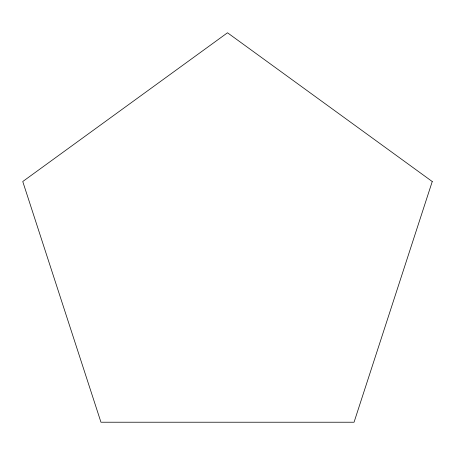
<?xml version="1.0" encoding="UTF-8"?>
<svg xmlns="http://www.w3.org/2000/svg" width="455" height="455" viewBox="0 0 455 455"><rect width="100%" height="100%" fill="white"/><g stroke="black" fill="none" stroke-linecap="round" stroke-linejoin="round"><path stroke-width="0.68" d="M432.25 181.528L354.047 422.229L100.959 422.223L22.756 181.528L227.506 32.777L432.25 181.534"/></g></svg>
